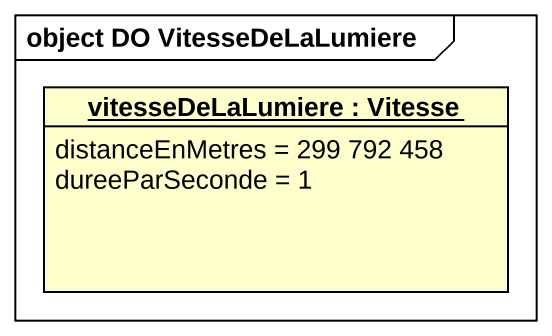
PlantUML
@startuml
mainframe object DO VitesseDeLaLumiere
hide circle
hide empty members
object "vitesseDeLaLumiere : Vitesse" as vitesseDeLaLumiere {
  distanceEnMetres = 299 792 458
  dureeParSeconde = 1
}
@enduml
